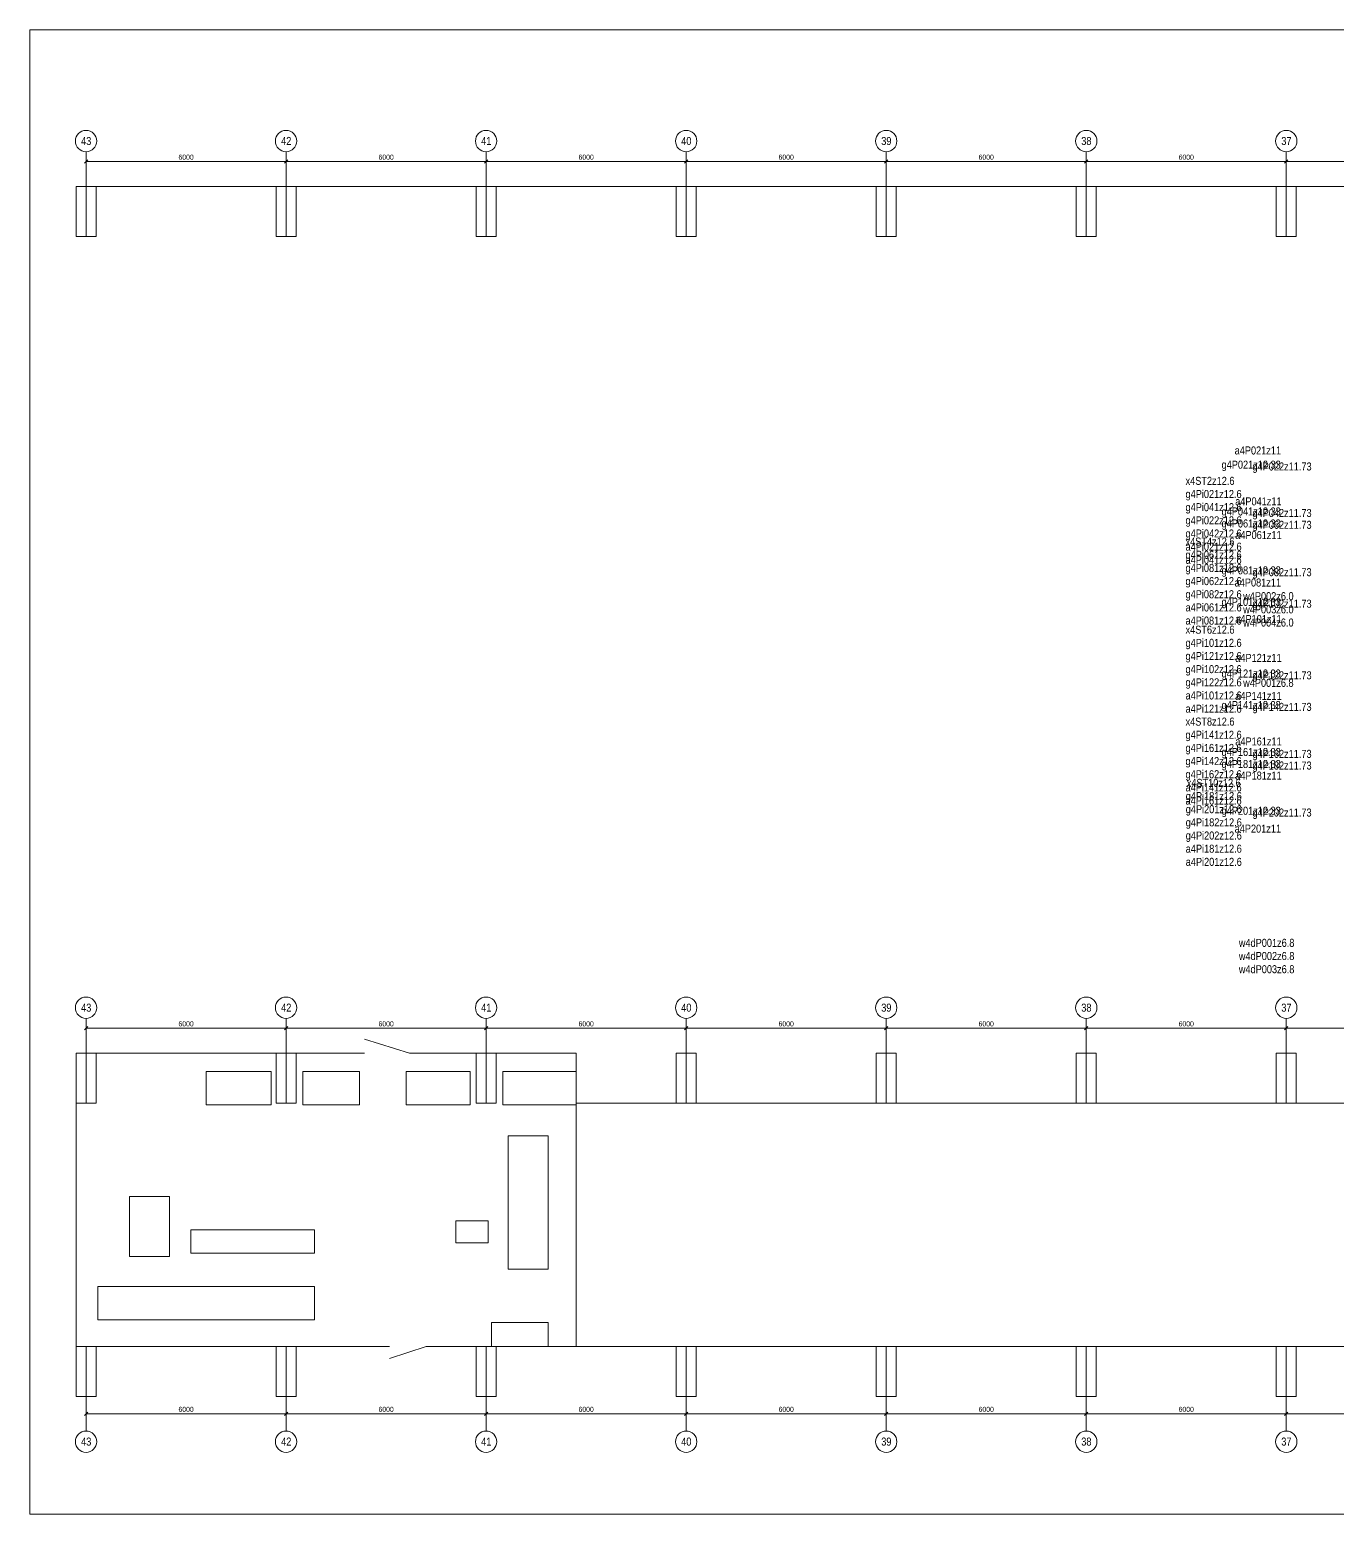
# Model space of a CAD drawing. Header units: millimetres. Extents: x -55194 to 23151, y -35151 to 9387.
# Drawn here: x -55194 to -15972, y -35151 to 9387 of the extents above; entities that cross this region are included whole.
import ezdxf

# ---------------------------------------------------------------- set-up
doc = ezdxf.new("R2010")
doc.units = ezdxf.units.MM
doc.header["$MEASUREMENT"] = 0
doc.linetypes.add('осеваяX2', pattern=[4, 2.5, -0.5, 0.5, -0.5])
for name, color, linetype in [('plan_params_burnSt', 7, 'Continuous'), ('plan_params_water', 7, 'Continuous'), ('plan_static', 7, 'Continuous')]:
    doc.layers.add(name, color=color, linetype=linetype)
doc.styles.add('СГЕНЕРИР_СТИЛЬ_1', font='')
doc.styles.get('СГЕНЕРИР_СТИЛЬ_1').set_extended_font_data('Arial Narrow')

msp = doc.modelspace()

# ---------------------------------------------------------------- linework, layer by layer
at = {"layer": 'plan_static', "color": 7, "linetype": 'осеваяX2', "lineweight": 15}
for p, q in [((-53503, 3187), (-53503, 5726)), ((-47503, 3187), (-47503, 5726)), ((-41503, 3187), (-41503, 5726)), ((-35503, 3187), (-35503, 5726)), ((-29503, 3187), (-29503, 5726)), ((-23503, 3187), (-23503, 5726)), ((-17503, 3187), (-17503, 5726)), ((-53503, -22813), (-53503, -20274)), ((-47503, -22813), (-47503, -20274)), ((-41503, -22813), (-41503, -20274)), ((-35503, -22813), (-35503, -20274)), ((-29503, -22813), (-29503, -20274)), ((-23503, -22813), (-23503, -20274)), ((-17503, -22813), (-17503, -20274)), ((-53803, -30113), (-44403, -30113)), ((-53503, -32652), (-53503, -30113)), ((-47503, -32652), (-47503, -30113)), ((-43303, -30113), (21779, -30113)), ((-41503, -32652), (-41503, -30113)), ((-35503, -32652), (-35503, -30113)), ((-29503, -32652), (-29503, -30113)), ((-23503, -32652), (-23503, -30113)), ((-17503, -32652), (-17503, -30113))]:
    msp.add_line(p, q, dxfattribs=at)
at = {"layer": 'plan_static', "color": 7, "linetype": 'Continuous', "lineweight": 15, "ltscale": 100}
for p, q in [((-53503, 5230), (-53503, 5483)), ((-47503, 5433), (-53503, 5433)), ((-47503, 5230), (-47503, 5483)), ((-41503, 5433), (-47503, 5433)), ((-41503, 5230), (-41503, 5483)), ((-35503, 5433), (-41503, 5433)), ((-35503, 5230), (-35503, 5483)), ((-29503, 5433), (-35503, 5433)), ((-29503, 5230), (-29503, 5483)), ((-23503, 5433), (-29503, 5433)), ((-23503, 5230), (-23503, 5483)), ((-17503, 5433), (-23503, 5433)), ((-17503, 5230), (-17503, 5483)), ((-11503, 5433), (-17503, 5433)), ((-53803, 4687), (20550, 4687)), ((-53503, -20770), (-53503, -20517)), ((-47503, -20567), (-53503, -20567)), ((-47503, -20770), (-47503, -20517)), ((-41503, -20567), (-47503, -20567)), ((-43803, -21313), (-45153, -20899)), ((-41503, -20770), (-41503, -20517)), ((-35503, -20567), (-41503, -20567)), ((-35503, -20770), (-35503, -20517)), ((-29503, -20567), (-35503, -20567)), ((-29503, -20770), (-29503, -20517)), ((-23503, -20567), (-29503, -20567)), ((-23503, -20770), (-23503, -20517)), ((-17503, -20567), (-23503, -20567)), ((-17503, -20770), (-17503, -20517)), ((-11503, -20567), (-17503, -20567)), ((-53803, -21313), (-45153, -21313)), ((-53803, -30113), (-53803, -21313)), ((-43803, -21313), (-38803, -21313)), ((-38803, -21313), (-38803, -30113)), ((-49903, -22863), (-49903, -21863)), ((-49903, -21863), (-47953, -21863)), ((-47953, -21863), (-47953, -22863)), ((-45303, -21863), (-47003, -21863)), ((-47003, -21863), (-47003, -22863)), ((-45303, -22863), (-45303, -21863)), ((-41983, -21863), (-43903, -21863)), ((-43903, -21863), (-43903, -22863)), ((-41983, -22863), (-41983, -21863)), ((-41003, -22863), (-41003, -21863)), ((-41003, -21863), (-38803, -21863)), ((-38803, -21863), (-38803, -22863)), ((-47953, -22863), (-49903, -22863)), ((-47003, -22863), (-45303, -22863)), ((-43903, -22863), (-41983, -22863)), ((-38803, -22863), (-41003, -22863)), ((-38803, -22813), (21390, -22813)), ((-40843, -27793), (-40843, -23793)), ((-40843, -23793), (-39643, -23793)), ((-39643, -23793), (-39643, -27793)), ((-51003, -25613), (-52203, -25613)), ((-52203, -25613), (-52203, -27413)), ((-51003, -27413), (-51003, -25613)), ((-46653, -26613), (-50359, -26613)), ((-50359, -26613), (-50359, -27313)), ((-46653, -27313), (-46653, -26613)), ((-42415, -27007), (-42415, -26344)), ((-42415, -26344), (-41445, -26344)), ((-41445, -26344), (-41445, -27007)), ((-41445, -27007), (-42415, -27007)), ((-52203, -27413), (-51003, -27413)), ((-50359, -27313), (-46653, -27313)), ((-39643, -27793), (-40843, -27793)), ((-46653, -28313), (-53153, -28313)), ((-53153, -28313), (-53153, -29313)), ((-46653, -29313), (-46653, -28313)), ((-53153, -29313), (-46653, -29313)), ((-39643, -29393), (-41343, -29393)), ((-41343, -29393), (-41343, -30113)), ((-39643, -30113), (-39643, -29393)), ((-44403, -30113), (-53803, -30113)), ((-43303, -30113), (-44403, -30473)), ((-38803, -30113), (-43303, -30113)), ((-41343, -30113), (-39643, -30113)), ((-47503, -32133), (-53503, -32133)), ((-41503, -32133), (-47503, -32133)), ((-35503, -32133), (-41503, -32133)), ((-29503, -32133), (-35503, -32133)), ((-29503, -32336), (-29503, -32083)), ((-23503, -32133), (-29503, -32133)), ((-23503, -32336), (-23503, -32083)), ((-17503, -32133), (-23503, -32133)), ((-17503, -32336), (-17503, -32083)), ((-11503, -32133), (-17503, -32133))]:
    msp.add_line(p, q, dxfattribs=at)
for points in [[(-55194, -35151), (23151, -35151), (23151, 9387), (-55194, 9387)], [(-53803, 3187), (-53203, 3187), (-53203, 4687), (-53803, 4687)], [(-47803, 3187), (-47203, 3187), (-47203, 4687), (-47803, 4687)], [(-41803, 3187), (-41203, 3187), (-41203, 4687), (-41803, 4687)], [(-35803, 3187), (-35203, 3187), (-35203, 4687), (-35803, 4687)], [(-29803, 3187), (-29203, 3187), (-29203, 4687), (-29803, 4687)], [(-23803, 3187), (-23203, 3187), (-23203, 4687), (-23803, 4687)], [(-17803, 3187), (-17203, 3187), (-17203, 4687), (-17803, 4687)], [(-53803, -22813), (-53203, -22813), (-53203, -21313), (-53803, -21313)], [(-47803, -22813), (-47203, -22813), (-47203, -21313), (-47803, -21313)], [(-41803, -22813), (-41203, -22813), (-41203, -21313), (-41803, -21313)], [(-35803, -22813), (-35203, -22813), (-35203, -21313), (-35803, -21313)], [(-29803, -22813), (-29203, -22813), (-29203, -21313), (-29803, -21313)], [(-23803, -22813), (-23203, -22813), (-23203, -21313), (-23803, -21313)], [(-17803, -22813), (-17203, -22813), (-17203, -21313), (-17803, -21313)], [(-53803, -31613), (-53203, -31613), (-53203, -30113), (-53803, -30113)], [(-47803, -31613), (-47203, -31613), (-47203, -30113), (-47803, -30113)], [(-41803, -31613), (-41203, -31613), (-41203, -30113), (-41803, -30113)], [(-35803, -31613), (-35203, -31613), (-35203, -30113), (-35803, -30113)], [(-29803, -31613), (-29203, -31613), (-29203, -30113), (-29803, -30113)], [(-23803, -31613), (-23203, -31613), (-23203, -30113), (-23803, -30113)], [(-17803, -31613), (-17203, -31613), (-17203, -30113), (-17803, -30113)]]:
    msp.add_lwpolyline(points, close=True, dxfattribs=at)
for points in [[(-53453, 5483), (-53553, 5383)], [(-47453, 5483), (-47553, 5383)], [(-41453, 5483), (-41553, 5383)], [(-35453, 5483), (-35553, 5383)], [(-29453, 5483), (-29553, 5383)], [(-23453, 5483), (-23553, 5383)], [(-17453, 5483), (-17553, 5383)], [(-53453, -20517), (-53553, -20617)], [(-47453, -20517), (-47553, -20617)], [(-41453, -20517), (-41553, -20617)], [(-35453, -20517), (-35553, -20617)], [(-29453, -20517), (-29553, -20617)], [(-23453, -20517), (-23553, -20617)], [(-17453, -20517), (-17553, -20617)], [(-53453, -32083), (-53553, -32183)], [(-47453, -32083), (-47553, -32183)], [(-41453, -32083), (-41553, -32183)], [(-35453, -32083), (-35553, -32183)], [(-29453, -32083), (-29553, -32183)], [(-23453, -32083), (-23553, -32183)], [(-17453, -32083), (-17553, -32183)]]:
    msp.add_lwpolyline(points, dxfattribs=at)
for centre in [(-53503, 6046), (-47503, 6046), (-41503, 6046), (-35503, 6046), (-29503, 6046), (-23503, 6046), (-17503, 6046), (-53503, -19954), (-47503, -19954), (-41503, -19954), (-35503, -19954), (-29503, -19954), (-23503, -19954), (-17503, -19954), (-53503, -32972), (-47503, -32972), (-41503, -32972), (-35503, -32972), (-29503, -32972), (-23503, -32972), (-17503, -32972)]:
    msp.add_circle(centre, 320, dxfattribs=at)

# ---------------------------------------------------------------- texts
at = {"layer": 'plan_params_burnSt', "color": 7, "linetype": 'Continuous', "lineweight": 15, "char_height": 240, "attachment_point": 2, "style": 'СГЕНЕРИР_СТИЛЬ_1'}
for s, insert in [('\\A1;{\\pqc;\\fArial Narrow|b0|i0|c204|p34;a4P021z11}', (-18355, -3115)), ('\\A1;{\\pqc;\\fArial Narrow|b0|i0|c204|p34;g4P021z12.33}', (-18556, -3542)), ('\\A1;{\\pqc;\\fArial Narrow|b0|i0|c204|p34;g4P022z11.73}', (-17630, -3596)), ('\\A1;{\\pqc;\\fArial Narrow|b0|i0|c204|p34;a4P041z11}', (-18339, -4642)), ('\\A1;{\\pqc;\\fArial Narrow|b0|i0|c204|p34;g4P041z12.33}', (-18556, -4945)), ('\\A1;{\\pqc;\\fArial Narrow|b0|i0|c204|p34;g4P061z12.33}', (-18556, -5305)), ('\\A1;{\\pqc;\\fArial Narrow|b0|i0|c204|p34;g4P042z11.73}', (-17630, -4991)), ('\\A1;{\\pqc;\\fArial Narrow|b0|i0|c204|p34;g4P062z11.73}', (-17630, -5346)), ('\\A1;{\\pqc;\\fArial Narrow|b0|i0|c204|p34;a4P061z11}', (-18337, -5653)), ('\\A1;{\\pqc;\\fArial Narrow|b0|i0|c204|p34;g4P081z12.33}', (-18556, -6713)), ('\\A1;{\\pqc;\\fArial Narrow|b0|i0|c204|p34;a4P081z11}', (-18355, -7077)), ('\\A1;{\\pqc;\\fArial Narrow|b0|i0|c204|p34;g4P082z11.73}', (-17630, -6767)), ('\\A1;{\\pqc;\\fArial Narrow|b0|i0|c204|p34;g4P101z12.33}', (-18556, -7657)), ('\\A1;{\\pqc;\\fArial Narrow|b0|i0|c204|p34;g4P102z11.73}', (-17630, -7712)), ('\\A1;{\\pqc;\\fArial Narrow|b0|i0|c204|p34;a4P101z11}', (-18337, -8173)), ('\\A1;{\\pqc;\\fArial Narrow|b0|i0|c204|p34;a4P121z11}', (-18337, -9338)), ('\\A1;{\\pqc;\\fArial Narrow|b0|i0|c204|p34;g4P121z12.33}', (-18556, -9807)), ('\\A1;{\\pqc;\\fArial Narrow|b0|i0|c204|p34;g4P122z11.73}', (-17630, -9861)), ('\\A1;{\\pqc;\\fArial Narrow|b0|i0|c204|p34;a4P141z11}', (-18337, -10480)), ('\\A1;{\\pqc;\\fArial Narrow|b0|i0|c204|p34;g4P141z12.33}', (-18556, -10753)), ('\\A1;{\\pqc;\\fArial Narrow|b0|i0|c204|p34;g4P142z11.73}', (-17630, -10808)), ('\\A1;{\\pqc;\\fArial Narrow|b0|i0|c204|p34;a4P161z11}', (-18337, -11845)), ('\\A1;{\\pqc;\\fArial Narrow|b0|i0|c204|p34;g4P161z12.33}', (-18556, -12161)), ('\\A1;{\\pqc;\\fArial Narrow|b0|i0|c204|p34;g4P162z11.73}', (-17630, -12218)), ('\\A1;{\\pqc;\\fArial Narrow|b0|i0|c204|p34;g4P181z12.33}', (-18556, -12521)), ('\\A1;{\\pqc;\\fArial Narrow|b0|i0|c204|p34;a4P181z11}', (-18337, -12869)), ('\\A1;{\\pqc;\\fArial Narrow|b0|i0|c204|p34;g4P182z11.73}', (-17630, -12567)), ('\\A1;{\\pqc;\\fArial Narrow|b0|i0|c204|p34;g4P201z12.33}', (-18556, -13924)), ('\\A1;{\\pqc;\\fArial Narrow|b0|i0|c204|p34;g4P202z11.73}', (-17630, -13978)), ('\\A1;{\\pqc;\\fArial Narrow|b0|i0|c204|p34;a4P201z11}', (-18355, -14460))]:
    msp.add_mtext(s, dxfattribs=dict(at, insert=insert))
at = {"layer": 'plan_params_burnSt', "color": 7, "linetype": 'Continuous', "lineweight": 15, "char_height": 240, "line_spacing_factor": 0.986987, "style": 'СГЕНЕРИР_СТИЛЬ_1'}
for s, insert, attachment_point in [('\\A1;{\\pql;\\fArial Narrow|b0|i0|c204|p34;x4ST2z12.6\\P\\pql;\\fArial Narrow|b0|i0|c204|p34;g4Pi021z12.6\\P\\pql;\\fArial Narrow|b0|i0|c204|p34;g4Pi041z12.6\\P\\pql;\\fArial Narrow|b0|i0|c204|p34;g4Pi02\\fArial Narrow|b0|i0|c204|p34;2\\fArial Narrow|b0|i0|c204|p34;z12.6\\P\\pql;\\fArial Narrow|b0|i0|c204|p34;g4Pi04\\fArial Narrow|b0|i0|c204|p34;2\\fArial Narrow|b0|i0|c204|p34;z12.6\\P\\pql;\\fArial Narrow|b0|i0|c204|p34;a4\\fArial Narrow|b0|i0|c204|p34;Pi021z12.6\\P\\pql;\\fArial Narrow|b0|i0|c204|p34;a4\\fArial Narrow|b0|i0|c204|p34;Pi041z12.6}', (-20524, -4027), 1), ('\\A1;{\\pql;\\fArial Narrow|b0|i0|c204|p34;x4ST4z12.6\\P\\pql;\\fArial Narrow|b0|i0|c204|p34;g4Pi061z12.6\\P\\pql;\\fArial Narrow|b0|i0|c204|p34;g4Pi081z12.6\\P\\pql;\\fArial Narrow|b0|i0|c204|p34;g4Pi\\fArial Narrow|b0|i0|c204|p34;06\\fArial Narrow|b0|i0|c204|p34;2z12.6\\P\\pql;\\fArial Narrow|b0|i0|c204|p34;g4Pi\\fArial Narrow|b0|i0|c204|p34;08\\fArial Narrow|b0|i0|c204|p34;2z12.6\\P\\pql;\\fArial Narrow|b0|i0|c204|p34;a4Pi\\fArial Narrow|b0|i0|c204|p34;06\\fArial Narrow|b0|i0|c204|p34;1z12.6\\P\\pql;\\fArial Narrow|b0|i0|c204|p34;a4Pi\\fArial Narrow|b0|i0|c204|p34;08\\fArial Narrow|b0|i0|c204|p34;1z12.6}', (-20524, -5850), 1), ('\\A1;{\\pql;\\fArial Narrow|b0|i0|c204|p34;x4ST6z12.6\\P\\pql;\\fArial Narrow|b0|i0|c204|p34;g4Pi101z12.6\\P\\pql;\\fArial Narrow|b0|i0|c204|p34;g4Pi121z12.6\\P\\pql;\\fArial Narrow|b0|i0|c204|p34;g4Pi\\fArial Narrow|b0|i0|c204|p34;10\\fArial Narrow|b0|i0|c204|p34;2z12.6\\P\\pql;\\fArial Narrow|b0|i0|c204|p34;g4Pi\\fArial Narrow|b0|i0|c204|p34;12\\fArial Narrow|b0|i0|c204|p34;2z12.6\\P\\pql;\\fArial Narrow|b0|i0|c204|p34;a4Pi\\fArial Narrow|b0|i0|c204|p34;10\\fArial Narrow|b0|i0|c204|p34;1z12.6\\P\\pql;\\fArial Narrow|b0|i0|c204|p34;a4Pi\\fArial Narrow|b0|i0|c204|p34;12\\fArial Narrow|b0|i0|c204|p34;1z12.6}', (-20524, -8492), 1), ('\\A1;{\\pql;\\fArial Narrow|b0|i0|c204|p34;x4ST8z12.6\\P\\pql;\\fArial Narrow|b0|i0|c204|p34;g4Pi141z12.6\\P\\pql;\\fArial Narrow|b0|i0|c204|p34;g4Pi161z12.6\\P\\pql;\\fArial Narrow|b0|i0|c204|p34;g4Pi\\fArial Narrow|b0|i0|c204|p34;14\\fArial Narrow|b0|i0|c204|p34;2z12.6\\P\\pql;\\fArial Narrow|b0|i0|c204|p34;g4Pi\\fArial Narrow|b0|i0|c204|p34;16\\fArial Narrow|b0|i0|c204|p34;2z12.6\\P\\pql;\\fArial Narrow|b0|i0|c204|p34;a4Pi\\fArial Narrow|b0|i0|c204|p34;14\\fArial Narrow|b0|i0|c204|p34;1z12.6\\P\\pql;\\fArial Narrow|b0|i0|c204|p34;a4Pi\\fArial Narrow|b0|i0|c204|p34;16\\fArial Narrow|b0|i0|c204|p34;1z12.6}', (-20524, -11250), 1), ('\\A1;{\\pqc;\\fArial Narrow|b0|i0|c204|p34;x4ST10z12.6\\P\\pqc;\\fArial Narrow|b0|i0|c204|p34;g4Pi181z12.6\\P\\pql;\\fArial Narrow|b0|i0|c204|p34;g4Pi201z12.6\\P\\pql;\\fArial Narrow|b0|i0|c204|p34;g4Pi182z12.6\\P\\pql;\\fArial Narrow|b0|i0|c204|p34;g4Pi202z12.6\\P\\pql;\\fArial Narrow|b0|i0|c204|p34;a4Pi181z12.6\\P\\pql;\\fArial Narrow|b0|i0|c204|p34;a4Pi201z12.6}', (-19678, -13088), 2)]:
    msp.add_mtext(s, dxfattribs=dict(at, insert=insert, attachment_point=attachment_point))
at = {"layer": 'plan_params_water', "color": 7, "linetype": 'Continuous', "lineweight": 15, "char_height": 240, "attachment_point": 1, "style": 'СГЕНЕРИР_СТИЛЬ_1'}
for s, insert, line_spacing_factor in [('\\A1;{\\pql;\\fArial Narrow|b0|i0|c204|p34;w4P002z6.0\\P\\pql;\\fArial Narrow|b0|i0|c204|p34;w4P003z6.0\\P\\pql;\\fArial Narrow|b0|i0|c204|p34;w4P004z6.0}', (-18796, -7487), 0.989117), ('\\A1;{\\pql;\\fArial Narrow|b0|i0|c204|p34;w4\\fArial Narrow|b0|i0|c204|p34;dP\\fArial Narrow|b0|i0|c204|p34;00\\fArial Narrow|b0|i0|c204|p34;1\\fArial Narrow|b0|i0|c204|p34;z6.8\\P\\pql;\\fArial Narrow|b0|i0|c204|p34;w4\\fArial Narrow|b0|i0|c204|p34;dP\\fArial Narrow|b0|i0|c204|p34;00\\fArial Narrow|b0|i0|c204|p34;2\\fArial Narrow|b0|i0|c204|p34;z6.8\\P\\pql;\\fArial Narrow|b0|i0|c204|p34;w4\\fArial Narrow|b0|i0|c204|p34;dP\\fArial Narrow|b0|i0|c204|p34;00\\fArial Narrow|b0|i0|c204|p34;3\\fArial Narrow|b0|i0|c204|p34;z6.8}', (-18925, -17887), 0.989327)]:
    msp.add_mtext(s, dxfattribs=dict(at, insert=insert, line_spacing_factor=line_spacing_factor))
at = {"layer": 'plan_params_water', "color": 7, "linetype": 'Continuous', "lineweight": 15, "insert": (-18796, -10087), "char_height": 240, "attachment_point": 1, "style": 'СГЕНЕРИР_СТИЛЬ_1'}
msp.add_mtext('\\A1;{\\pql;\\fArial Narrow|b0|i0|c204|p34;w4P001z6.8}', dxfattribs=at)
at = {"layer": 'plan_static', "color": 7, "linetype": 'Continuous', "lineweight": 15, "attachment_point": 5, "style": 'СГЕНЕРИР_СТИЛЬ_1'}
for s, insert, char_height in [('\\A1;{\\pqc;\\fArial Narrow|b0|i0|c204|p34;4\\fArial Narrow|b0|i0|c204|p34;3}', (-53499, 6047), 240), ('\\A1;{\\pqc;\\fArial Narrow|b0|i0|c204|p34;4\\fArial Narrow|b0|i0|c204|p34;2}', (-47499, 6050), 240), ('\\A1;{\\pqc;\\fArial Narrow|b0|i0|c204|p34;4\\fArial Narrow|b0|i0|c204|p34;1}', (-41499, 6050), 240), ('\\A1;{\\pqc;\\fArial Narrow|b0|i0|c204|p34;40}', (-35499, 6047), 240), ('\\A1;{\\pqc;\\fArial Narrow|b0|i0|c204|p34;3\\fArial Narrow|b0|i0|c204|p34;9}', (-29499, 6047), 240), ('\\A1;{\\pqc;\\fArial Narrow|b0|i0|c204|p34;3\\fArial Narrow|b0|i0|c204|p34;8}', (-23499, 6047), 240), ('\\A1;{\\pqc;\\fArial Narrow|b0|i0|c204|p34;3\\fArial Narrow|b0|i0|c204|p34;7}', (-17499, 6047), 240), ('\\A1;{\\pqc;\\fArial Narrow|b0|i0|c204|p34;6000}', (-50503, 5562), 150), ('\\A1;{\\pqc;\\fArial Narrow|b0|i0|c204|p34;6000}', (-44503, 5562), 150), ('\\A1;{\\pqc;\\fArial Narrow|b0|i0|c204|p34;6000}', (-38503, 5562), 150), ('\\A1;{\\pqc;\\fArial Narrow|b0|i0|c204|p34;6000}', (-32503, 5562), 150), ('\\A1;{\\pqc;\\fArial Narrow|b0|i0|c204|p34;6000}', (-26503, 5562), 150), ('\\A1;{\\pqc;\\fArial Narrow|b0|i0|c204|p34;6000}', (-20503, 5562), 150), ('\\A1;{\\pqc;\\fArial Narrow|b0|i0|c204|p34;4\\fArial Narrow|b0|i0|c204|p34;3}', (-53499, -19953), 240), ('\\A1;{\\pqc;\\fArial Narrow|b0|i0|c204|p34;4\\fArial Narrow|b0|i0|c204|p34;2}', (-47499, -19950), 240), ('\\A1;{\\pqc;\\fArial Narrow|b0|i0|c204|p34;4\\fArial Narrow|b0|i0|c204|p34;1}', (-41499, -19950), 240), ('\\A1;{\\pqc;\\fArial Narrow|b0|i0|c204|p34;40}', (-35499, -19953), 240), ('\\A1;{\\pqc;\\fArial Narrow|b0|i0|c204|p34;3\\fArial Narrow|b0|i0|c204|p34;9}', (-29499, -19953), 240), ('\\A1;{\\pqc;\\fArial Narrow|b0|i0|c204|p34;3\\fArial Narrow|b0|i0|c204|p34;8}', (-23499, -19953), 240), ('\\A1;{\\pqc;\\fArial Narrow|b0|i0|c204|p34;3\\fArial Narrow|b0|i0|c204|p34;7}', (-17499, -19953), 240), ('\\A1;{\\pqc;\\fArial Narrow|b0|i0|c204|p34;6000}', (-50503, -20438), 150), ('\\A1;{\\pqc;\\fArial Narrow|b0|i0|c204|p34;6000}', (-44503, -20438), 150), ('\\A1;{\\pqc;\\fArial Narrow|b0|i0|c204|p34;6000}', (-38503, -20438), 150), ('\\A1;{\\pqc;\\fArial Narrow|b0|i0|c204|p34;6000}', (-32503, -20438), 150), ('\\A1;{\\pqc;\\fArial Narrow|b0|i0|c204|p34;6000}', (-26503, -20438), 150), ('\\A1;{\\pqc;\\fArial Narrow|b0|i0|c204|p34;6000}', (-20503, -20438), 150), ('\\A1;{\\pqc;\\fArial Narrow|b0|i0|c204|p34;6000}', (-50503, -32003), 150), ('\\A1;{\\pqc;\\fArial Narrow|b0|i0|c204|p34;6000}', (-44503, -32003), 150), ('\\A1;{\\pqc;\\fArial Narrow|b0|i0|c204|p34;6000}', (-38503, -32003), 150), ('\\A1;{\\pqc;\\fArial Narrow|b0|i0|c204|p34;6000}', (-32503, -32003), 150), ('\\A1;{\\pqc;\\fArial Narrow|b0|i0|c204|p34;6000}', (-26503, -32003), 150), ('\\A1;{\\pqc;\\fArial Narrow|b0|i0|c204|p34;6000}', (-20503, -32003), 150), ('\\A1;{\\pqc;\\fArial Narrow|b0|i0|c204|p34;4\\fArial Narrow|b0|i0|c204|p34;3}', (-53499, -32971), 240), ('\\A1;{\\pqc;\\fArial Narrow|b0|i0|c204|p34;4\\fArial Narrow|b0|i0|c204|p34;2}', (-47499, -32969), 240), ('\\A1;{\\pqc;\\fArial Narrow|b0|i0|c204|p34;4\\fArial Narrow|b0|i0|c204|p34;1}', (-41499, -32969), 240), ('\\A1;{\\pqc;\\fArial Narrow|b0|i0|c204|p34;4\\fArial Narrow|b0|i0|c204|p34;0}', (-35499, -32971), 240), ('\\A1;{\\pqc;\\fArial Narrow|b0|i0|c204|p34;3\\fArial Narrow|b0|i0|c204|p34;9}', (-29499, -32971), 240), ('\\A1;{\\pqc;\\fArial Narrow|b0|i0|c204|p34;3\\fArial Narrow|b0|i0|c204|p34;8}', (-23499, -32971), 240), ('\\A1;{\\pqc;\\fArial Narrow|b0|i0|c204|p34;3\\fArial Narrow|b0|i0|c204|p34;7}', (-17499, -32971), 240)]:
    msp.add_mtext(s, dxfattribs=dict(at, insert=insert, char_height=char_height))

doc.saveas('drawing.dxf')
